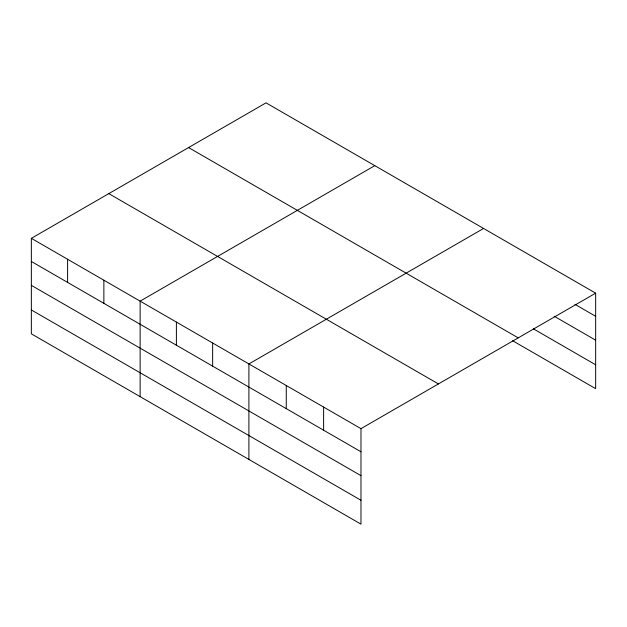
<?xml version="1.0" encoding="UTF-8"?>
<svg xmlns="http://www.w3.org/2000/svg" width="627" height="627" viewBox="0 0 627 627"><rect width="100%" height="100%" fill="white"/><g stroke="black" fill="none" stroke-linecap="round" stroke-linejoin="round"><path stroke-width="0.94" d="M512.635 340.735L595.65 388.662L595.65 293.162L266.02 102.852L31.35 238.338L31.35 333.838L360.98 524.148L360.98 428.649L31.35 238.338M374.797 165.653L140.127 301.14L140.127 396.64M483.574 228.455L248.903 363.942L248.903 459.442M360.98 428.649L595.65 293.162M574.896 304.307L595.65 316.29M554.143 316.212L595.65 340.179M533.389 328.83L595.65 364.781M188.578 147.564L518.208 337.875M108.792 193.625L438.422 383.936M31.35 261.467L360.98 451.777M31.35 285.348L360.98 475.658M31.35 309.957L360.98 500.268M323.618 407.08L323.618 430.208M286.265 385.511L286.265 408.639M212.647 343.008L212.647 366.137M176.391 322.074L176.391 345.203M103.87 280.206L103.87 303.335M67.606 259.272L67.606 282.401"/></g></svg>
